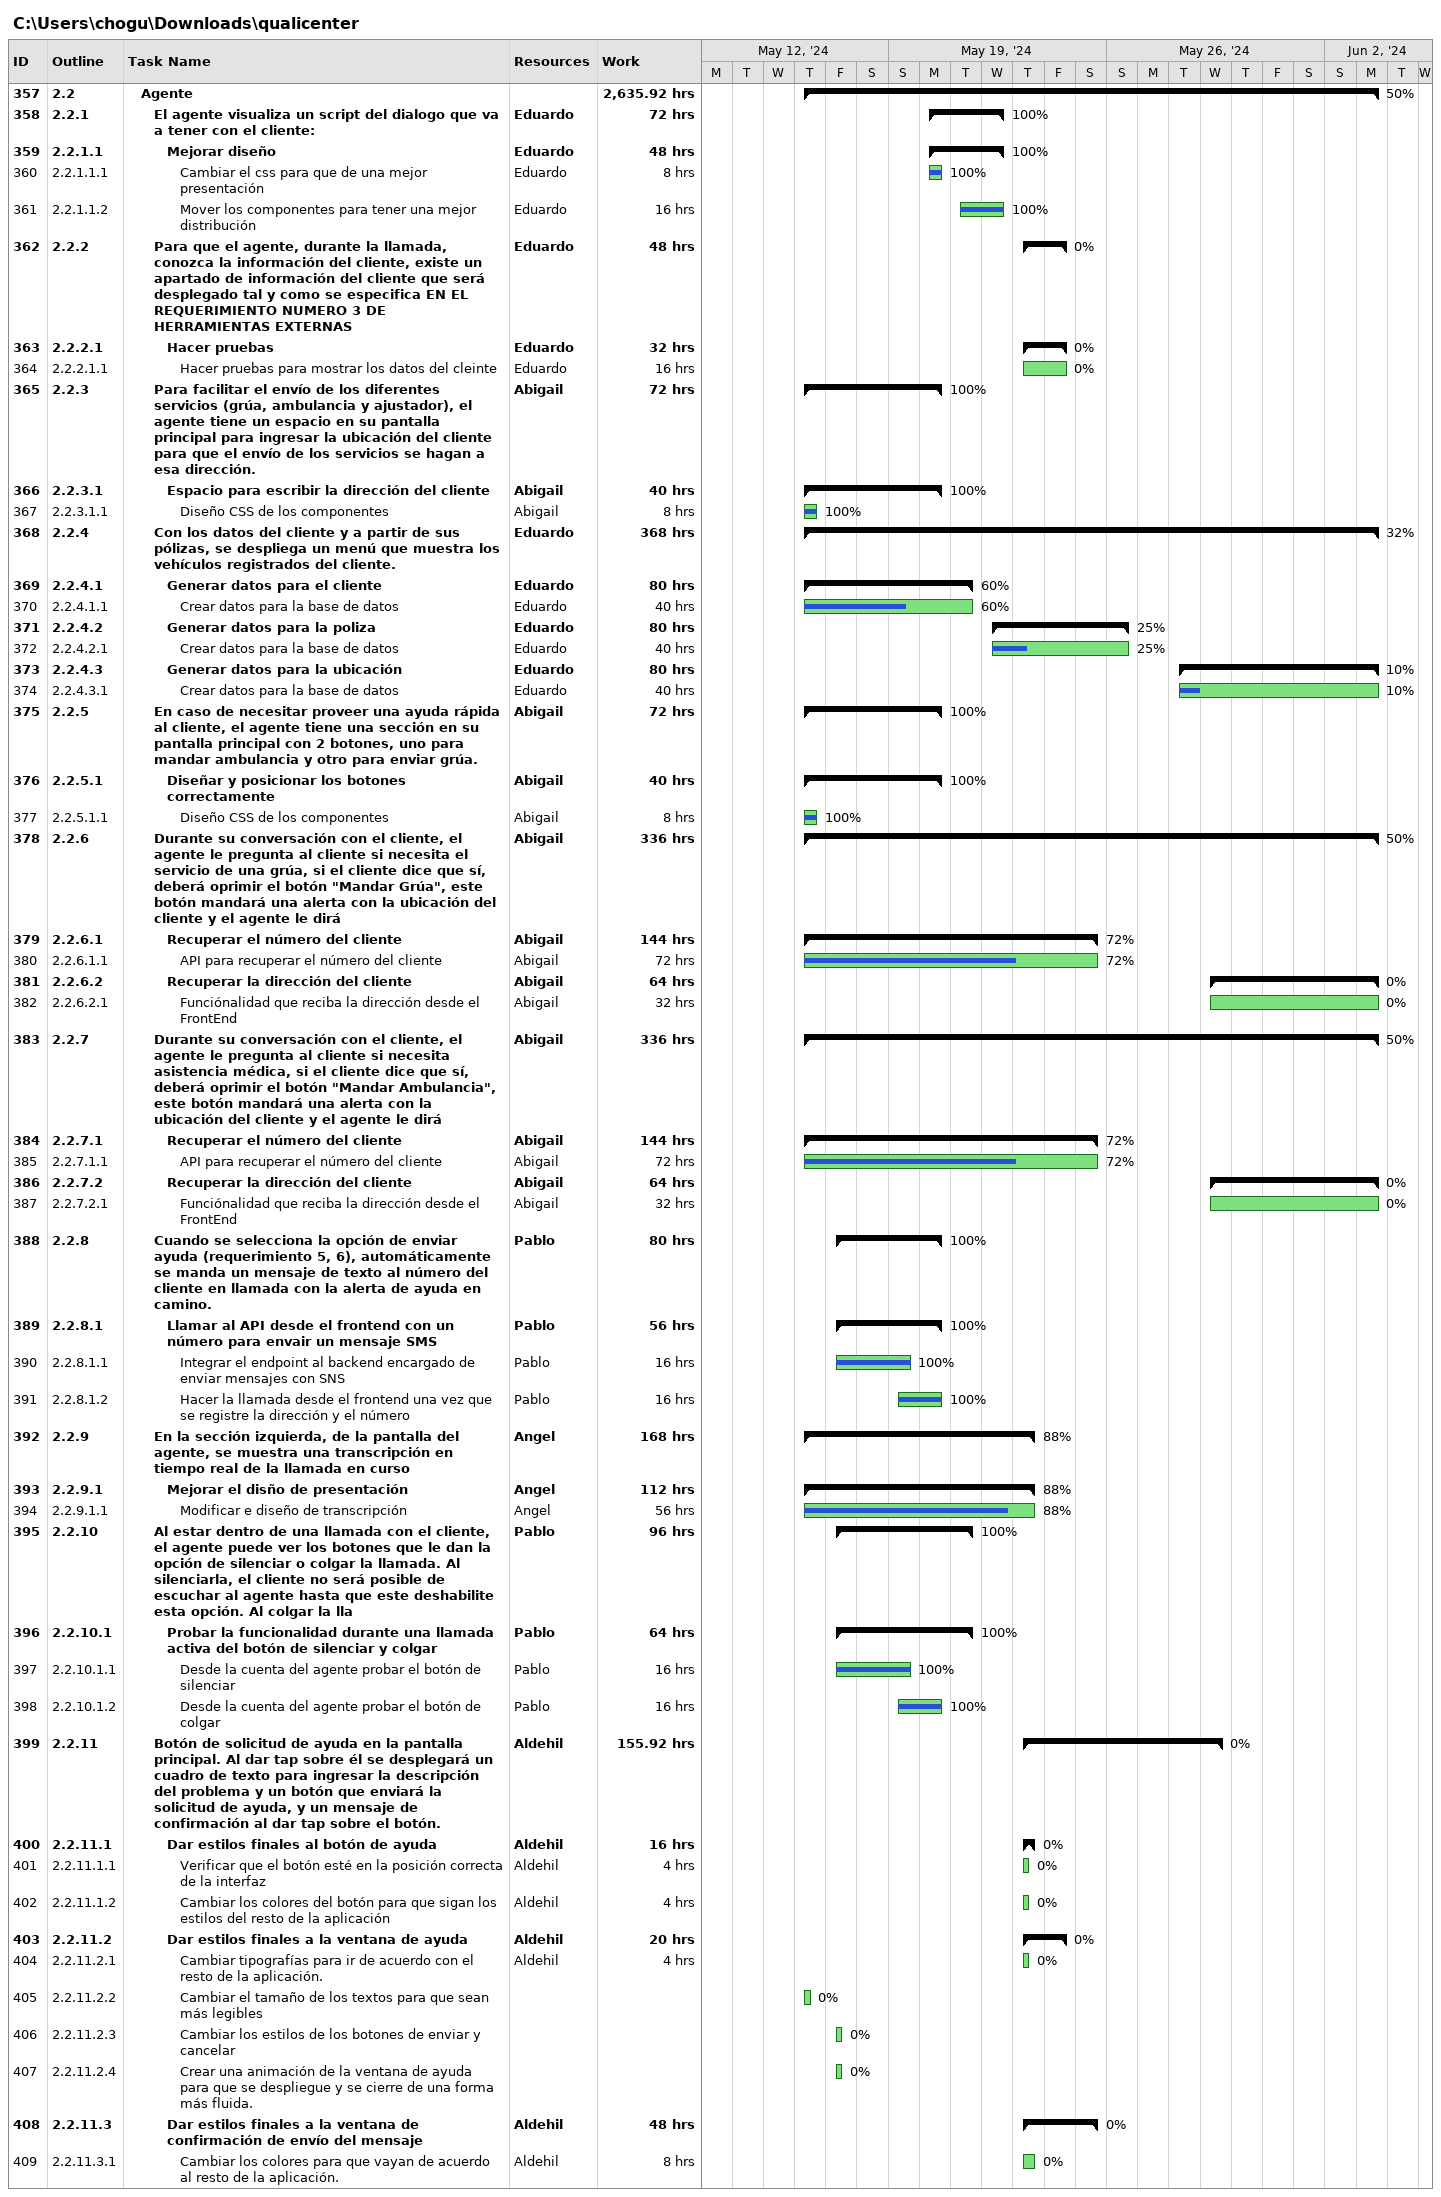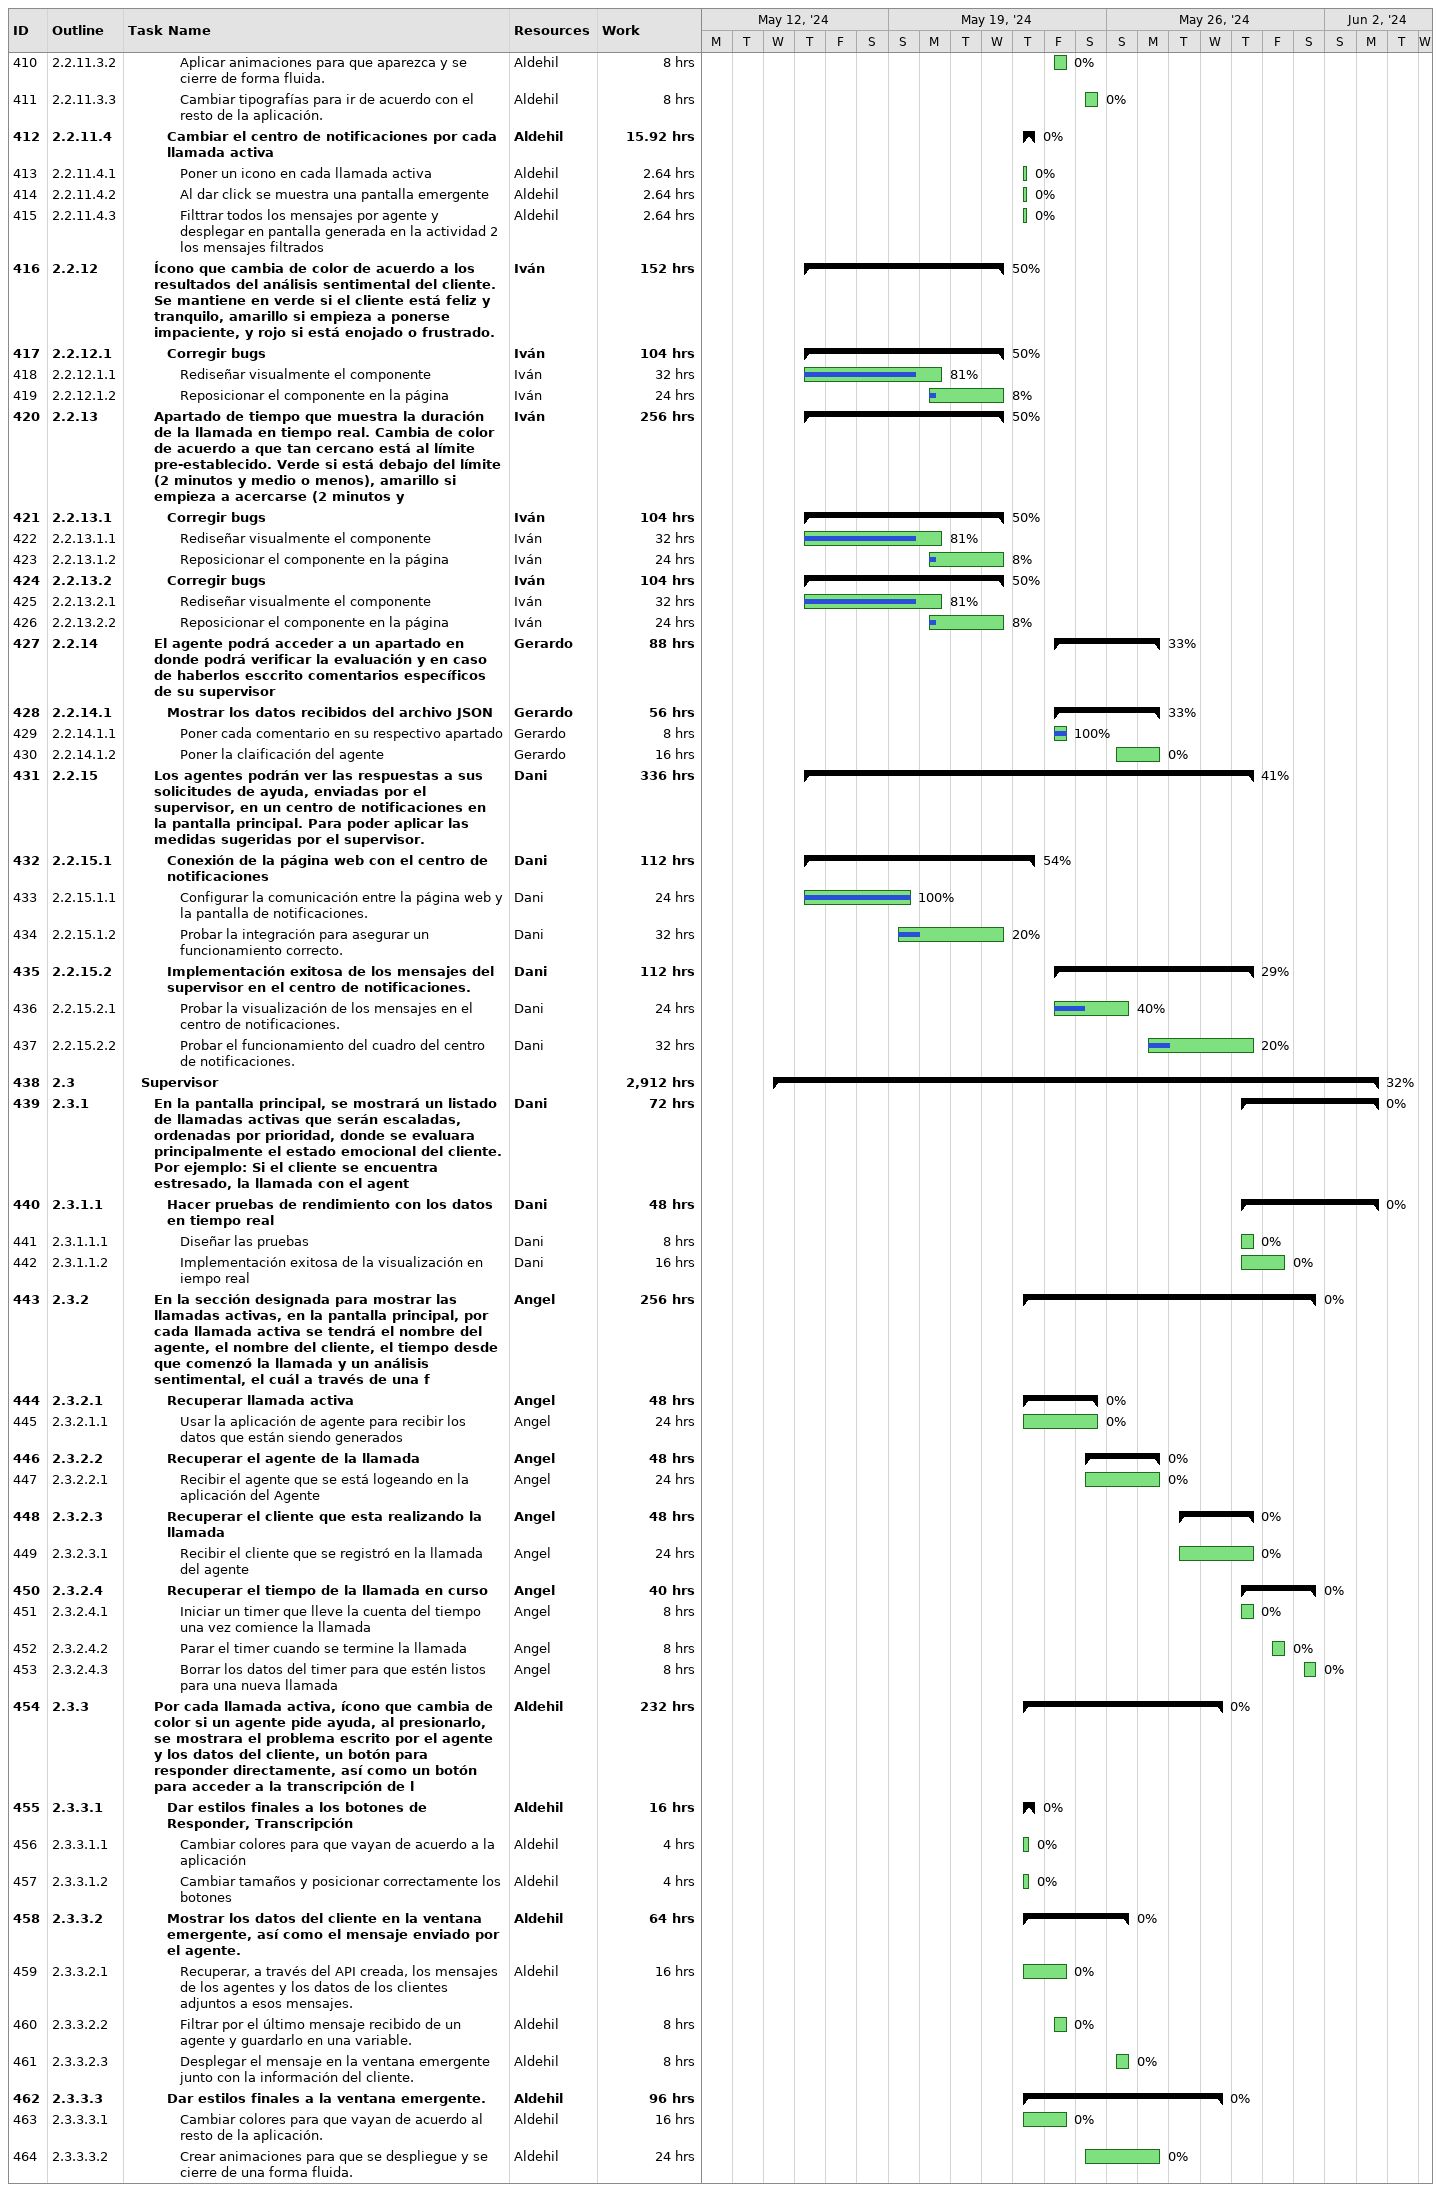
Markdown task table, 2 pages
C:\Users\chogu\Downloads\qualicenter

| ID | WBS | Task | Start | Finish | Resources | % complete | Work (h) |
|---|---|---|---|---|---|---|---|
| 357 | 2.2 | **Agente** | 2024-05-16 | 2024-06-03 |  | 50 | 2635.92 |
| 358 | 2.2.1 | **El agente visualiza un script del dialogo que va a tener con el cliente:** | 2024-05-20 | 2024-05-22 | Eduardo | 100 | 72 |
| 359 | 2.2.1.1 | **Mejorar diseño** | 2024-05-20 | 2024-05-22 | Eduardo | 100 | 48 |
| 360 | 2.2.1.1.1 | Cambiar el css para que de una mejor presentación | 2024-05-20 | 2024-05-20 | Eduardo | 100 | 8 |
| 361 | 2.2.1.1.2 | Mover los componentes para tener una mejor distribución | 2024-05-21 | 2024-05-22 | Eduardo | 100 | 16 |
| 362 | 2.2.2 | **Para que el agente, durante la llamada, conozca la información del cliente, existe un apartado de información del cliente que será desplegado tal y como se especifica EN EL REQUERIMIENTO NUMERO 3 DE HERRAMIENTAS EXTERNAS** | 2024-05-23 | 2024-05-24 | Eduardo | 0 | 48 |
| 363 | 2.2.2.1 | **Hacer pruebas** | 2024-05-23 | 2024-05-24 | Eduardo | 0 | 32 |
| 364 | 2.2.2.1.1 | Hacer pruebas para mostrar los datos del cleinte | 2024-05-23 | 2024-05-24 | Eduardo | 0 | 16 |
| 365 | 2.2.3 | **Para facilitar el envío de los diferentes servicios (grúa, ambulancia y ajustador), el agente tiene un espacio en su pantalla principal para ingresar la ubicación del cliente para que el envío de los servicios se hagan a esa dirección.** | 2024-05-16 | 2024-05-20 | Abigail | 100 | 72 |
| 366 | 2.2.3.1 | **Espacio para escribir la dirección del cliente** | 2024-05-16 | 2024-05-20 | Abigail | 100 | 40 |
| 367 | 2.2.3.1.1 | Diseño CSS de los componentes | 2024-05-16 | 2024-05-16 | Abigail | 100 | 8 |
| 368 | 2.2.4 | **Con los datos del cliente y a partir de sus pólizas, se despliega un menú que muestra los vehículos registrados del cliente.** | 2024-05-16 | 2024-06-03 | Eduardo | 32 | 368 |
| 369 | 2.2.4.1 | **Generar datos para el cliente** | 2024-05-16 | 2024-05-21 | Eduardo | 60 | 80 |
| 370 | 2.2.4.1.1 | Crear datos para la base de datos | 2024-05-16 | 2024-05-21 | Eduardo | 60 | 40 |
| 371 | 2.2.4.2 | **Generar datos para la poliza** | 2024-05-22 | 2024-05-26 | Eduardo | 25 | 80 |
| 372 | 2.2.4.2.1 | Crear datos para la base de datos | 2024-05-22 | 2024-05-26 | Eduardo | 25 | 40 |
| 373 | 2.2.4.3 | **Generar datos para la ubicación** | 2024-05-28 | 2024-06-03 | Eduardo | 10 | 80 |
| 374 | 2.2.4.3.1 | Crear datos para la base de datos | 2024-05-28 | 2024-06-03 | Eduardo | 10 | 40 |
| 375 | 2.2.5 | **En caso de necesitar proveer una ayuda rápida al cliente, el agente tiene una sección en su pantalla principal con 2 botones, uno para mandar ambulancia y otro para enviar grúa.** | 2024-05-16 | 2024-05-20 | Abigail | 100 | 72 |
| 376 | 2.2.5.1 | **Diseñar y posicionar los botones correctamente** | 2024-05-16 | 2024-05-20 | Abigail | 100 | 40 |
| 377 | 2.2.5.1.1 | Diseño CSS de los componentes | 2024-05-16 | 2024-05-16 | Abigail | 100 | 8 |
| 378 | 2.2.6 | **Durante su conversación con el cliente, el agente le pregunta al cliente si necesita el servicio de una grúa, si el cliente dice que sí, deberá oprimir el botón "Mandar Grúa", este botón mandará una alerta con la ubicación del cliente y el agente le dirá** | 2024-05-16 | 2024-06-03 | Abigail | 50 | 336 |
| 379 | 2.2.6.1 | **Recuperar el número del cliente** | 2024-05-16 | 2024-05-25 | Abigail | 72 | 144 |
| 380 | 2.2.6.1.1 | API para recuperar el número del cliente | 2024-05-16 | 2024-05-25 | Abigail | 72 | 72 |
| 381 | 2.2.6.2 | **Recuperar la dirección del cliente** | 2024-05-29 | 2024-06-03 | Abigail | 0 | 64 |
| 382 | 2.2.6.2.1 | Funciónalidad que reciba la dirección desde el FrontEnd | 2024-05-29 | 2024-06-03 | Abigail | 0 | 32 |
| 383 | 2.2.7 | **Durante su conversación con el cliente, el agente le pregunta al cliente si necesita asistencia médica, si el cliente dice que sí, deberá oprimir el botón "Mandar Ambulancia", este botón mandará una alerta con la ubicación del cliente y el agente le dirá** | 2024-05-16 | 2024-06-03 | Abigail | 50 | 336 |
| 384 | 2.2.7.1 | **Recuperar el número del cliente** | 2024-05-16 | 2024-05-25 | Abigail | 72 | 144 |
| 385 | 2.2.7.1.1 | API para recuperar el número del cliente | 2024-05-16 | 2024-05-25 | Abigail | 72 | 72 |
| 386 | 2.2.7.2 | **Recuperar la dirección del cliente** | 2024-05-29 | 2024-06-03 | Abigail | 0 | 64 |
| 387 | 2.2.7.2.1 | Funciónalidad que reciba la dirección desde el FrontEnd | 2024-05-29 | 2024-06-03 | Abigail | 0 | 32 |
| 388 | 2.2.8 | **Cuando se selecciona la opción de enviar ayuda (requerimiento 5, 6), automáticamente se manda un mensaje de texto al número del cliente en llamada con la alerta de ayuda en camino.** | 2024-05-17 | 2024-05-20 | Pablo | 100 | 80 |
| 389 | 2.2.8.1 | **Llamar al API desde el frontend con un número para envair un mensaje SMS** | 2024-05-17 | 2024-05-20 | Pablo | 100 | 56 |
| 390 | 2.2.8.1.1 | Integrar el endpoint al backend encargado de enviar mensajes con SNS | 2024-05-17 | 2024-05-19 | Pablo | 100 | 16 |
| 391 | 2.2.8.1.2 | Hacer la llamada desde el frontend una vez que se registre la dirección y el número | 2024-05-19 | 2024-05-20 | Pablo | 100 | 16 |
| 392 | 2.2.9 | **En la sección izquierda, de la pantalla del agente, se muestra una transcripción en tiempo real de la llamada en curso** | 2024-05-16 | 2024-05-23 | Angel | 88 | 168 |
| 393 | 2.2.9.1 | **Mejorar el disño de presentación** | 2024-05-16 | 2024-05-23 | Angel | 88 | 112 |
| 394 | 2.2.9.1.1 | Modificar e diseño de transcripción | 2024-05-16 | 2024-05-23 | Angel | 88 | 56 |
| 395 | 2.2.10 | **Al estar dentro de una llamada con el cliente, el agente puede ver los botones que le dan la opción de silenciar o colgar la llamada. Al silenciarla, el cliente no será posible de escuchar al agente hasta que este deshabilite esta opción. Al colgar la lla** | 2024-05-17 | 2024-05-21 | Pablo | 100 | 96 |
| 396 | 2.2.10.1 | **Probar la funcionalidad durante una llamada activa del botón de silenciar y colgar** | 2024-05-17 | 2024-05-21 | Pablo | 100 | 64 |
| 397 | 2.2.10.1.1 | Desde la cuenta del agente probar el botón de silenciar | 2024-05-17 | 2024-05-19 | Pablo | 100 | 16 |
| 398 | 2.2.10.1.2 | Desde la cuenta del agente probar el botón de colgar | 2024-05-19 | 2024-05-20 | Pablo | 100 | 16 |
| 399 | 2.2.11 | **Botón de solicitud de ayuda en la pantalla principal. Al dar tap sobre él se desplegará un cuadro de texto para ingresar la descripción del problema y un botón que enviará la solicitud de ayuda, y un mensaje de confirmación al dar tap sobre el botón.** | 2024-05-23 | 2024-05-29 | Aldehil | 0 | 155.92 |
| 400 | 2.2.11.1 | **Dar estilos finales al botón de ayuda** | 2024-05-23 | 2024-05-23 | Aldehil | 0 | 16 |
| 401 | 2.2.11.1.1 | Verificar que el botón esté en la posición correcta de la interfaz | 2024-05-23 | 2024-05-23 | Aldehil | 0 | 4 |
| 402 | 2.2.11.1.2 | Cambiar los colores del botón para que sigan los estilos del resto de la aplicación | 2024-05-23 | 2024-05-23 | Aldehil | 0 | 4 |
| 403 | 2.2.11.2 | **Dar estilos finales a la ventana de ayuda** | 2024-05-23 | 2024-05-24 | Aldehil | 0 | 20 |
| 404 | 2.2.11.2.1 | Cambiar tipografías para ir de acuerdo con el resto de la aplicación. | 2024-05-23 | 2024-05-23 | Aldehil | 0 | 4 |
| 405 | 2.2.11.2.2 | Cambiar el tamaño de los textos para que sean más legibles | 2024-05-16 | 2024-05-16 |  | 0 |  |
| 406 | 2.2.11.2.3 | Cambiar los estilos de los botones de enviar y cancelar | 2024-05-17 | 2024-05-17 |  | 0 |  |
| 407 | 2.2.11.2.4 | Crear una animación de la ventana de ayuda para que se despliegue y se cierre de una forma más fluida. | 2024-05-17 | 2024-05-17 |  | 0 |  |
| 408 | 2.2.11.3 | **Dar estilos finales a la ventana de confirmación de envío del mensaje** | 2024-05-23 | 2024-05-25 | Aldehil | 0 | 48 |
| 409 | 2.2.11.3.1 | Cambiar los colores para que vayan de acuerdo al resto de la aplicación. | 2024-05-23 | 2024-05-23 | Aldehil | 0 | 8 |
| 410 | 2.2.11.3.2 | Aplicar animaciones para que aparezca y se cierre de forma fluida. | 2024-05-24 | 2024-05-24 | Aldehil | 0 | 8 |
| 411 | 2.2.11.3.3 | Cambiar tipografías para ir de acuerdo con el resto de la aplicación. | 2024-05-25 | 2024-05-25 | Aldehil | 0 | 8 |
| 412 | 2.2.11.4 | **Cambiar el centro de notificaciones por cada llamada activa** | 2024-05-23 | 2024-05-23 | Aldehil | 0 | 15.92 |
| 413 | 2.2.11.4.1 | Poner un icono en cada llamada activa | 2024-05-23 | 2024-05-23 | Aldehil | 0 | 2.64 |
| 414 | 2.2.11.4.2 | Al dar click se muestra una pantalla emergente | 2024-05-23 | 2024-05-23 | Aldehil | 0 | 2.64 |
| 415 | 2.2.11.4.3 | Filttrar todos los mensajes por agente y desplegar en pantalla generada en la actividad 2 los mensajes filtrados | 2024-05-23 | 2024-05-23 | Aldehil | 0 | 2.64 |
| 416 | 2.2.12 | **Ícono que cambia de color de acuerdo a los resultados del análisis sentimental del cliente. Se mantiene en verde si el cliente está feliz y tranquilo, amarillo si empieza a ponerse impaciente, y rojo si está enojado o frustrado.** | 2024-05-16 | 2024-05-22 | Iván | 50 | 152 |
| 417 | 2.2.12.1 | **Corregir bugs** | 2024-05-16 | 2024-05-22 | Iván | 50 | 104 |
| 418 | 2.2.12.1.1 | Rediseñar visualmente el componente | 2024-05-16 | 2024-05-20 | Iván | 81 | 32 |
| 419 | 2.2.12.1.2 | Reposicionar el componente en la página | 2024-05-20 | 2024-05-22 | Iván | 8 | 24 |
| 420 | 2.2.13 | **Apartado de tiempo que muestra la duración de la llamada en tiempo real. Cambia de color de acuerdo a que tan cercano está al límite pre-establecido. Verde si está debajo del límite (2 minutos y medio o menos), amarillo si empieza a acercarse (2 minutos y** | 2024-05-16 | 2024-05-22 | Iván | 50 | 256 |
| 421 | 2.2.13.1 | **Corregir bugs** | 2024-05-16 | 2024-05-22 | Iván | 50 | 104 |
| 422 | 2.2.13.1.1 | Rediseñar visualmente el componente | 2024-05-16 | 2024-05-20 | Iván | 81 | 32 |
| 423 | 2.2.13.1.2 | Reposicionar el componente en la página | 2024-05-20 | 2024-05-22 | Iván | 8 | 24 |
| 424 | 2.2.13.2 | **Corregir bugs** | 2024-05-16 | 2024-05-22 | Iván | 50 | 104 |
| 425 | 2.2.13.2.1 | Rediseñar visualmente el componente | 2024-05-16 | 2024-05-20 | Iván | 81 | 32 |
| 426 | 2.2.13.2.2 | Reposicionar el componente en la página | 2024-05-20 | 2024-05-22 | Iván | 8 | 24 |
| 427 | 2.2.14 | **El agente podrá acceder a un apartado en donde podrá verificar la evaluación y en caso de haberlos esccrito comentarios específicos de su supervisor** | 2024-05-24 | 2024-05-27 | Gerardo | 33 | 88 |
| 428 | 2.2.14.1 | **Mostrar los datos recibidos del archivo JSON** | 2024-05-24 | 2024-05-27 | Gerardo | 33 | 56 |
| 429 | 2.2.14.1.1 | Poner cada comentario en su respectivo apartado | 2024-05-24 | 2024-05-24 | Gerardo | 100 | 8 |
| 430 | 2.2.14.1.2 | Poner la claificación del agente | 2024-05-26 | 2024-05-27 | Gerardo | 0 | 16 |
| 431 | 2.2.15 | **Los agentes podrán ver las respuestas a sus solicitudes de ayuda, enviadas por el supervisor, en un centro de notificaciones en la pantalla principal. Para poder aplicar las medidas sugeridas por el supervisor.** | 2024-05-16 | 2024-05-30 | Dani | 41 | 336 |
| 432 | 2.2.15.1 | **Conexión de la página web con el centro de notificaciones** | 2024-05-16 | 2024-05-23 | Dani | 54 | 112 |
| 433 | 2.2.15.1.1 | Configurar la comunicación entre la página web y la pantalla de notificaciones. | 2024-05-16 | 2024-05-19 | Dani | 100 | 24 |
| 434 | 2.2.15.1.2 | Probar la integración para asegurar un funcionamiento correcto. | 2024-05-19 | 2024-05-22 | Dani | 20 | 32 |
| 435 | 2.2.15.2 | **Implementación exitosa de los mensajes del supervisor en el centro de notificaciones.** | 2024-05-24 | 2024-05-30 | Dani | 29 | 112 |
| 436 | 2.2.15.2.1 | Probar la visualización de los mensajes en el centro de notificaciones. | 2024-05-24 | 2024-05-26 | Dani | 40 | 24 |
| 437 | 2.2.15.2.2 | Probar el funcionamiento del cuadro del centro de notificaciones. | 2024-05-27 | 2024-05-30 | Dani | 20 | 32 |
| 438 | 2.3 | **Supervisor** | 2024-05-15 | 2024-06-03 |  | 32 | 2912 |
| 439 | 2.3.1 | **En la pantalla principal, se mostrará un listado de llamadas activas que serán escaladas, ordenadas por prioridad, donde se evaluara principalmente el estado emocional del cliente. Por ejemplo: Si el cliente se encuentra estresado, la llamada con el agent** | 2024-05-30 | 2024-06-03 | Dani | 0 | 72 |
| 440 | 2.3.1.1 | **Hacer pruebas de rendimiento con los datos en tiempo real** | 2024-05-30 | 2024-06-03 | Dani | 0 | 48 |
| 441 | 2.3.1.1.1 | Diseñar las pruebas | 2024-05-30 | 2024-05-30 | Dani | 0 | 8 |
| 442 | 2.3.1.1.2 | Implementación exitosa de la visualización en iempo real | 2024-05-30 | 2024-05-31 | Dani | 0 | 16 |
| 443 | 2.3.2 | **En la sección designada para mostrar las llamadas activas, en la pantalla principal, por cada llamada activa se tendrá el nombre del agente, el nombre del cliente, el tiempo desde que comenzó la llamada y un análisis sentimental, el cuál a través de una f** | 2024-05-23 | 2024-06-01 | Angel | 0 | 256 |
| 444 | 2.3.2.1 | **Recuperar llamada activa** | 2024-05-23 | 2024-05-25 | Angel | 0 | 48 |
| 445 | 2.3.2.1.1 | Usar la aplicación de agente para recibir los datos que están siendo generados | 2024-05-23 | 2024-05-25 | Angel | 0 | 24 |
| 446 | 2.3.2.2 | **Recuperar el agente de la llamada** | 2024-05-25 | 2024-05-27 | Angel | 0 | 48 |
| 447 | 2.3.2.2.1 | Recibir el agente que se está logeando en la aplicación del Agente | 2024-05-25 | 2024-05-27 | Angel | 0 | 24 |
| 448 | 2.3.2.3 | **Recuperar el cliente que esta realizando la llamada** | 2024-05-28 | 2024-05-30 | Angel | 0 | 48 |
| 449 | 2.3.2.3.1 | Recibir el cliente que se registró en la llamada del agente | 2024-05-28 | 2024-05-30 | Angel | 0 | 24 |
| 450 | 2.3.2.4 | **Recuperar el tiempo de la llamada en curso** | 2024-05-30 | 2024-06-01 | Angel | 0 | 40 |
| 451 | 2.3.2.4.1 | Iniciar un timer que lleve la cuenta del tiempo una vez comience la llamada | 2024-05-30 | 2024-05-30 | Angel | 0 | 8 |
| 452 | 2.3.2.4.2 | Parar el timer cuando se termine la llamada | 2024-05-31 | 2024-05-31 | Angel | 0 | 8 |
| 453 | 2.3.2.4.3 | Borrar los datos del timer para que estén listos para una nueva llamada | 2024-06-01 | 2024-06-01 | Angel | 0 | 8 |
| 454 | 2.3.3 | **Por cada llamada activa, ícono que cambia de color si un agente pide ayuda, al presionarlo, se mostrara el problema escrito por el agente y los datos del cliente, un botón para responder directamente, así como un botón para acceder a la transcripción de l** | 2024-05-23 | 2024-05-29 | Aldehil | 0 | 232 |
| 455 | 2.3.3.1 | **Dar estilos finales a los botones de Responder, Transcripción** | 2024-05-23 | 2024-05-23 | Aldehil | 0 | 16 |
| 456 | 2.3.3.1.1 | Cambiar colores para que vayan de acuerdo a la aplicación | 2024-05-23 | 2024-05-23 | Aldehil | 0 | 4 |
| 457 | 2.3.3.1.2 | Cambiar tamaños y posicionar correctamente los botones | 2024-05-23 | 2024-05-23 | Aldehil | 0 | 4 |
| 458 | 2.3.3.2 | **Mostrar los datos del cliente en la ventana emergente, así como el mensaje enviado por el agente.** | 2024-05-23 | 2024-05-26 | Aldehil | 0 | 64 |
| 459 | 2.3.3.2.1 | Recuperar, a través del API creada, los mensajes de los agentes y los datos de los clientes adjuntos a esos mensajes. | 2024-05-23 | 2024-05-24 | Aldehil | 0 | 16 |
| 460 | 2.3.3.2.2 | Filtrar por el último mensaje recibido de un agente y guardarlo en una variable. | 2024-05-24 | 2024-05-24 | Aldehil | 0 | 8 |
| 461 | 2.3.3.2.3 | Desplegar el mensaje en la ventana emergente junto con la información del cliente. | 2024-05-26 | 2024-05-26 | Aldehil | 0 | 8 |
| 462 | 2.3.3.3 | **Dar estilos finales a la ventana emergente.** | 2024-05-23 | 2024-05-29 | Aldehil | 0 | 96 |
| 463 | 2.3.3.3.1 | Cambiar colores para que vayan de acuerdo al resto de la aplicación. | 2024-05-23 | 2024-05-24 | Aldehil | 0 | 16 |
| 464 | 2.3.3.3.2 | Crear animaciones para que se despliegue y se cierre de una forma fluida. | 2024-05-25 | 2024-05-27 | Aldehil | 0 | 24 |
